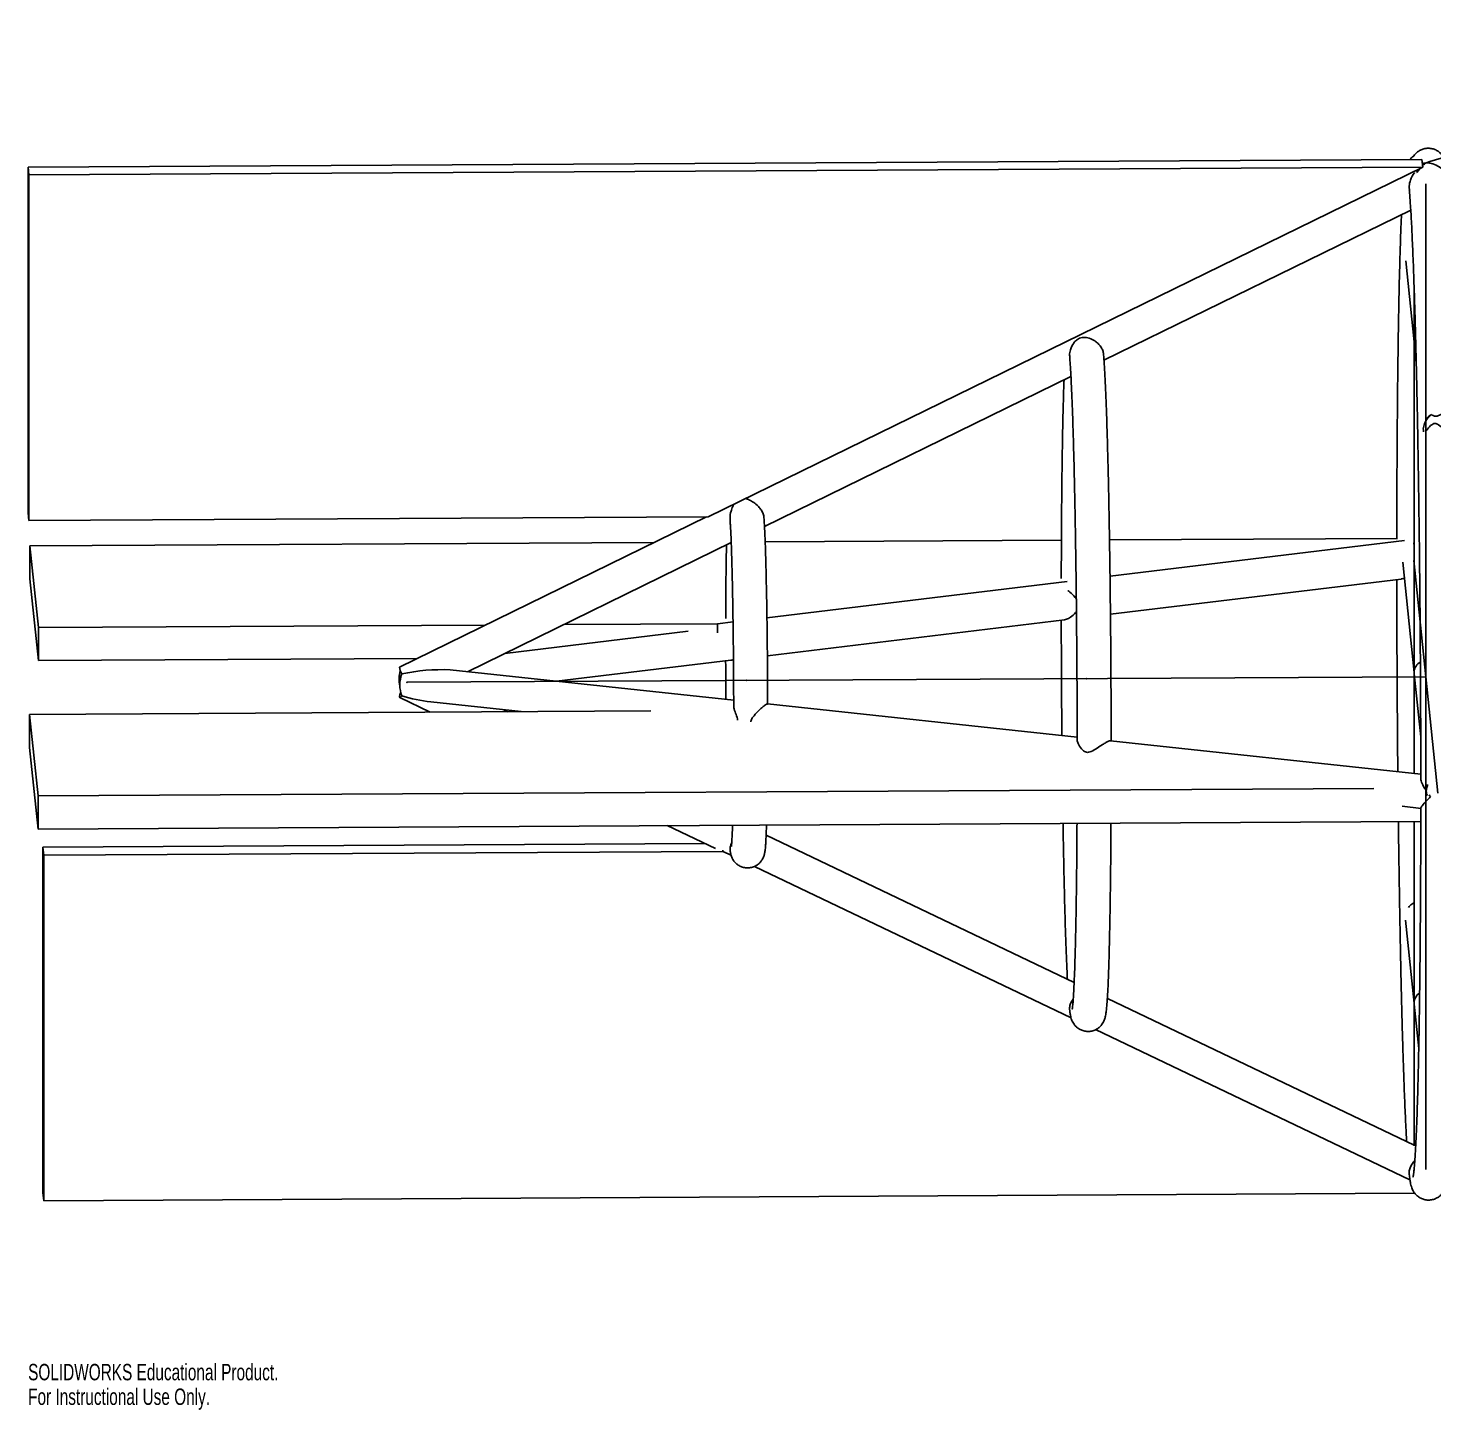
# Model space of a CAD drawing. Header units: centimetres. Extents: x -57 to 84, y -4 to 38.
# Drawn here: x -57.37 to -15.98, y -4.48 to 36.2 of the extents above; entities that cross this region are included whole.
import ezdxf

# ---------------------------------------------------------------- set-up
doc = ezdxf.new("R2010")
doc.units = ezdxf.units.CM
doc.header["$PDSIZE"] = -1
doc.styles.add('SLDTEXTSTYLE0', font='TXT', dxfattribs={"width": 0.7})

msp = doc.modelspace()

# ---------------------------------------------------------------- linework, layer by layer
at = {"color": 7, "linetype": 'Continuous', "lineweight": 25}
for p, q in [((-16.333, 32.328), (-57.367, 32.104)), ((-16.333, 32.328), (-16.309, 32.098)), ((-57.367, 32.104), (-57.343, 31.874)), ((-57.367, 32.104), (-57.367, 21.928)), ((-16.309, 32.098), (-57.343, 31.874)), ((-57.343, 31.874), (-57.343, 21.698)), ((-37.349, 21.807), (-16.309, 32.098)), ((-16.489, 31.941), (-16.455, 31.979)), ((-16.486, 32.012), (-16.455, 31.979)), ((-25.692, 26.418), (-16.66, 30.836)), ((-16.809, 29.345), (-16.563, 26.96)), ((-16.563, 28.623), (-16.563, 26.997)), ((-16.559, 26.922), (-16.563, 26.983)), ((-16.563, 26.974), (-16.563, 17.265)), ((-16.559, 26.922), (-16.499, 26.336)), ((-35.687, 21.528), (-26.665, 25.942)), ((-16.29, 24.315), (-16.29, 24.312)), ((-57.367, 21.928), (-57.343, 21.698)), ((-57.343, 21.698), (-37.349, 21.807)), ((-37.393, 21.807), (-46.429, 17.387)), ((-26.945, 21.12), (-35.667, 21.072)), ((-17.052, 21.174), (-25.53, 21.128)), ((-25.514, 20.06), (-16.847, 21.11)), ((-38.931, 21.055), (-57.314, 20.954)), ((-57.314, 19.981), (-57.314, 20.954)), ((-57.314, 20.954), (-57.066, 18.551)), ((-44.434, 17.249), (-36.667, 21.049)), ((-16.563, 21.028), (-16.591, 21.019)), ((-16.898, 20.473), (-16.563, 17.227)), ((-57.314, 19.981), (-57.066, 17.578)), ((-35.615, 18.837), (-26.772, 19.908)), ((-25.502, 18.942), (-16.941, 19.978)), ((-41.6, 18.636), (-37.072, 18.66)), ((-37.072, 18.66), (-36.613, 18.716)), ((-37.072, 18.397), (-37.072, 18.66)), ((-35.602, 17.719), (-26.851, 18.778)), ((-57.066, 18.551), (-43.902, 18.623)), ((-57.066, 17.578), (-57.066, 18.551)), ((-37.933, 18.443), (-43.329, 17.79)), ((-57.066, 17.578), (-45.913, 17.639)), ((-41.807, 16.967), (-36.68, 17.588)), ((-36.594, 16.407), (-44.941, 17.304)), ((-16.559, 17.19), (-16.563, 17.25)), ((-16.563, 17.242), (-16.563, 14.253)), ((-16.559, 17.19), (-16.367, 15.328)), ((-46.425, 16.486), (-45.531, 16.059)), ((-45.508, 16.359), (-42.85, 16.073)), ((-26.481, 15.319), (-35.601, 16.3)), ((-39.036, 16.094), (-57.324, 15.994)), ((-57.324, 15.021), (-57.324, 15.994)), ((-57.324, 15.994), (-57.076, 13.591)), ((-43.24, 16.071), (-43.358, 16.128)), ((-57.324, 15.021), (-57.076, 12.618)), ((-16.365, 14.232), (-25.503, 15.214)), ((-57.076, 13.591), (-17.751, 13.806)), ((-16.199, 13.7), (-16.198, 13.691)), ((-57.076, 12.618), (-57.076, 13.591)), ((-16.918, 13.286), (-16.356, 13.225)), ((-57.076, 12.618), (-16.365, 12.84)), ((-16.563, 12.839), (-16.563, 7.532)), ((-38.549, 12.719), (-37.132, 12.042)), ((-26.57, 8.099), (-35.639, 12.436)), ((-37.438, 12.188), (-56.93, 12.082)), ((-56.93, 12.082), (-56.907, 11.852)), ((-56.93, 12.082), (-56.93, 1.906)), ((-36.912, 11.961), (-56.907, 11.852)), ((-56.907, 11.852), (-56.907, 1.676)), ((-36.916, 11.995), (-36.912, 11.961)), ((-36.673, 11.847), (-36.912, 11.961)), ((-26.662, 7.059), (-35.986, 11.518)), ((-16.814, 9.931), (-16.563, 7.495)), ((-16.563, 3.312), (-25.593, 7.631)), ((-16.559, 7.458), (-16.563, 7.518)), ((-16.563, 7.509), (-16.563, 3.294)), ((-16.559, 7.458), (-16.425, 6.158)), ((-16.683, 2.287), (-25.939, 6.713)), ((-56.93, 1.906), (-56.907, 1.676)), ((-56.907, 1.676), (-16.542, 1.896))]:
    msp.add_line(p, q, dxfattribs=at)
at = {"color": 7, "linetype": 'Continuous'}
for q in [(-16.218, 31.609), (-16.572, 20.527), (-46.21, 16.937), (-15.865, 13.675), (-16.218, 2.593)]:
    msp.add_line((-16.218, 17.101), q, dxfattribs=at)
at = {"color": 7, "linetype": 'Continuous', "lineweight": 25, "flags": 128}
msp.add_lwpolyline([(-46.401, 16.637), (-46.406, 16.624), (-46.422, 16.57), (-46.43, 16.529), (-46.432, 16.5), (-46.426, 16.487), (-46.413, 16.488), (-46.393, 16.505), (-46.367, 16.535)], dxfattribs=at)
at = {"color": 7, "linetype": 'Continuous', "lineweight": 25}
for centre, radius, start, end in [((-16.261, 26.97), 0.302, 150.8593, 177.5717), ((-46.009, 17.405), 0.42, 182.4792, 211.5946), ((-16.199, 17.216), 0.365, 119.4661, 174.5567), ((-45.522, 17.026), 0.922, 163.7763, 192.4919), ((-45.444, 16.86), 0.978, 160.6229, 199.3771), ((-45.204, 11.87), 5.44, 87.2305, 102.3463), ((-44.926, 21.386), 5.06, 253.446, 263.3891), ((-16.209, 7.488), 0.355, 123.5818, 175.0764)]:
    msp.add_arc(centre, radius, start, end, dxfattribs=at)
for points, knots in [([(3.761, 36.196), (3.503, 36.164), (2.968, 36.099), (2.162, 35.995), (1.348, 35.886), (0.537, 35.773), (-0.274, 35.655), (-1.122, 35.527), (-2.032, 35.385), (-3.04, 35.219), (-4.143, 35.029), (-5.336, 34.813), (-6.616, 34.569), (-8.027, 34.284), (-9.567, 33.952), (-11.235, 33.568), (-12.974, 33.137), (-14.605, 32.705), (-15.65, 32.399), (-16.097, 32.269)], [0, 0, 0, 0, 0.038539, 0.079745, 0.12025, 0.160053, 0.201043, 0.241467, 0.286957, 0.337396, 0.392644, 0.452541, 0.516902, 0.585514, 0.665606, 0.750177, 0.838806, 0.931017, 1, 1, 1, 1]), ([(-16.573, 32.426), (-16.579, 32.423), (-16.615, 32.403), (-16.655, 32.366), (-16.679, 32.337), (-16.688, 32.326)], [0, 0, 0, 0, 0.114802, 0.679146, 1, 1, 1, 1]), ([(-15.691, 32.386), (-15.699, 32.401), (-15.716, 32.431), (-15.762, 32.491), (-15.829, 32.555), (-15.919, 32.612), (-16.028, 32.651), (-16.15, 32.665), (-16.272, 32.649), (-16.38, 32.606), (-16.465, 32.55), (-16.527, 32.49), (-16.56, 32.447), (-16.571, 32.429), (-16.573, 32.426)], [0, 0, 0, 0, 0.087529, 0.182752, 0.272898, 0.362376, 0.452446, 0.543052, 0.638491, 0.72735, 0.812578, 0.897362, 0.985629, 1, 1, 1, 1]), ([(-16.702, 31.445), (-16.705, 31.478), (-16.712, 31.576), (-16.666, 31.748), (-16.606, 31.879), (-16.553, 31.931), (-16.55, 31.934)], [0, 0, 0, 0, 0.170927, 0.510418, 0.977422, 1, 1, 1, 1]), ([(-16.455, 31.979), (-16.449, 31.99), (-16.431, 32.021), (-16.406, 32.044), (-16.39, 32.059)], [0, 0, 0, 0, 0.3203, 1, 1, 1, 1]), ([(-16.314, 32.14), (-16.301, 32.155), (-16.269, 32.192), (-16.229, 32.213), (-16.206, 32.226), (-16.206, 32.227)], [0, 0, 0, 0, 0.403963, 0.991934, 1, 1, 1, 1]), ([(-16.206, 32.227), (-16.206, 32.227), (-16.23, 32.225), (-16.27, 32.224), (-16.302, 32.206), (-16.314, 32.2)], [0, 0, 0, 0, 0.008497, 0.62789, 1, 1, 1, 1]), ([(-16.097, 32.268), (-16.133, 32.257), (-16.17, 32.246), (-16.205, 32.227), (-16.206, 32.227)], [0, 0, 0, 0, 0.9909946, 1, 1, 1, 1]), ([(-16.206, 32.227), (-16.205, 32.227), (-16.158, 32.229), (-16.045, 32.219), (-15.876, 32.153), (-15.733, 32.042), (-15.639, 31.929), (-15.581, 31.816), (-15.552, 31.729), (-15.554, 31.689), (-15.554, 31.686)], [0, 0, 0, 0, 0.001358, 0.193587, 0.445911, 0.630965, 0.751224, 0.865098, 0.99113, 1, 1, 1, 1]), ([(-16.705, 31.445), (-16.703, 31.425), (-16.696, 31.352), (-16.684, 31.195), (-16.669, 30.975), (-16.653, 30.721), (-16.637, 30.437), (-16.622, 30.124), (-16.607, 29.782), (-16.591, 29.412), (-16.576, 29.017), (-16.562, 28.595), (-16.547, 28.149), (-16.533, 27.679), (-16.52, 27.186), (-16.506, 26.672), (-16.494, 26.138), (-16.481, 25.584), (-16.469, 25.012), (-16.458, 24.423), (-16.447, 23.818), (-16.437, 23.2), (-16.428, 22.568), (-16.419, 21.924), (-16.41, 21.271), (-16.403, 20.608), (-16.396, 19.938), (-16.389, 19.262), (-16.384, 18.581), (-16.379, 17.897), (-16.374, 17.212), (-16.371, 16.526), (-16.368, 15.841), (-16.366, 15.159), (-16.365, 14.585), (-16.365, 14.242), (-16.365, 14.122)], [0, 0, 0, 0, 0.011342, 0.040493, 0.070138, 0.100075, 0.130191, 0.160422, 0.190731, 0.221092, 0.251492, 0.281918, 0.312366, 0.342829, 0.373305, 0.40379, 0.434282, 0.464781, 0.495285, 0.525793, 0.556304, 0.586818, 0.617334, 0.647852, 0.678372, 0.708893, 0.739415, 0.769938, 0.800462, 0.830986, 0.86151, 0.892035, 0.922559, 0.953084, 0.983608, 1, 1, 1, 1]), ([(-16.933, 30.702), (-16.935, 30.661), (-16.942, 30.525), (-16.952, 30.264), (-16.964, 29.923), (-16.975, 29.554), (-16.986, 29.159), (-16.997, 28.739), (-17.007, 28.294), (-17.016, 27.827), (-17.024, 27.336), (-17.032, 26.825), (-17.039, 26.292), (-17.046, 25.741), (-17.051, 25.171), (-17.057, 24.584), (-17.061, 23.982), (-17.065, 23.365), (-17.067, 22.735), (-17.07, 22.092), (-17.071, 21.571), (-17.071, 21.262), (-17.071, 21.174)], [0, 0, 0, 0, 0.023687, 0.077149, 0.13047, 0.183695, 0.236853, 0.289963, 0.343038, 0.396085, 0.449111, 0.50212, 0.555117, 0.608103, 0.66108, 0.71405, 0.767015, 0.819975, 0.872931, 0.925884, 0.978834, 1, 1, 1, 1]), ([(-25.707, 26.6), (-25.712, 26.634), (-25.722, 26.703), (-25.78, 26.813), (-25.864, 26.912), (-25.979, 27.004), (-26.126, 27.073), (-26.263, 27.095), (-26.371, 27.08), (-26.443, 27.052), (-26.518, 27.001), (-26.609, 26.9), (-26.679, 26.751), (-26.71, 26.6), (-26.7, 26.525), (-26.698, 26.505)], [0, 0, 0, 0, 0.073796, 0.152171, 0.22291, 0.297377, 0.410119, 0.525546, 0.575867, 0.617647, 0.659438, 0.732814, 0.866966, 0.965468, 1, 1, 1, 1]), ([(-26.702, 26.505), (-26.698, 26.459), (-26.691, 26.365), (-26.678, 26.184), (-26.666, 25.97), (-26.654, 25.726), (-26.641, 25.452), (-26.629, 25.15), (-26.617, 24.822), (-26.605, 24.468), (-26.593, 24.09), (-26.582, 23.689), (-26.572, 23.267), (-26.561, 22.825), (-26.552, 22.364), (-26.543, 21.885), (-26.534, 21.391), (-26.526, 20.884), (-26.518, 20.363), (-26.511, 19.832), (-26.505, 19.292), (-26.5, 18.745), (-26.495, 18.193), (-26.491, 17.636), (-26.487, 17.078), (-26.484, 16.52), (-26.482, 15.963), (-26.481, 15.536), (-26.481, 15.296), (-26.481, 15.239)], [0, 0, 0, 0, 0.033764, 0.070498, 0.107846, 0.145547, 0.183461, 0.221509, 0.259645, 0.297842, 0.336081, 0.374351, 0.412644, 0.450954, 0.489277, 0.527611, 0.565953, 0.604301, 0.642655, 0.681012, 0.719373, 0.757736, 0.796102, 0.834468, 0.872835, 0.911203, 0.94957, 0.987937, 1, 1, 1, 1]), ([(-25.481, 15.212), (-25.481, 15.345), (-25.482, 15.662), (-25.483, 16.168), (-25.485, 16.727), (-25.488, 17.286), (-25.492, 17.846), (-25.496, 18.402), (-25.502, 18.954), (-25.507, 19.5), (-25.514, 20.039), (-25.521, 20.568), (-25.529, 21.085), (-25.537, 21.59), (-25.546, 22.081), (-25.555, 22.555), (-25.565, 23.013), (-25.576, 23.451), (-25.587, 23.869), (-25.598, 24.265), (-25.61, 24.639), (-25.622, 24.989), (-25.634, 25.314), (-25.647, 25.613), (-25.66, 25.885), (-25.673, 26.131), (-25.687, 26.347), (-25.698, 26.504), (-25.705, 26.578), (-25.707, 26.6)], [0, 0, 0, 0, 0.027727, 0.065862, 0.103996, 0.142129, 0.180263, 0.218397, 0.256531, 0.294666, 0.332803, 0.370943, 0.409085, 0.447231, 0.485381, 0.523537, 0.5617, 0.599871, 0.638054, 0.676251, 0.714467, 0.752708, 0.790982, 0.829302, 0.867689, 0.906175, 0.944817, 0.98372, 1, 1, 1, 1]), ([(-26.868, 25.843), (-26.869, 25.807), (-26.874, 25.686), (-26.882, 25.45), (-26.891, 25.138), (-26.9, 24.798), (-26.907, 24.435), (-26.915, 24.049), (-26.921, 23.64), (-26.927, 23.211), (-26.933, 22.762), (-26.937, 22.295), (-26.941, 21.812), (-26.945, 21.313), (-26.947, 20.8), (-26.948, 20.361), (-26.949, 20.088), (-26.949, 19.995)], [0, 0, 0, 0, 0.030041, 0.102295, 0.174329, 0.246219, 0.318011, 0.389733, 0.461406, 0.533041, 0.604648, 0.676233, 0.7478, 0.819354, 0.890898, 0.962433, 1, 1, 1, 1]), ([(-16.049, 24.82), (-16.034, 24.81), (-16.007, 24.792), (-15.964, 24.773), (-15.92, 24.768), (-15.868, 24.777), (-15.78, 24.814), (-15.654, 24.874), (-15.525, 24.917), (-15.461, 24.909), (-15.441, 24.906)], [0, 0, 0, 0, 0.0912623, 0.1639954, 0.2196889, 0.2755184, 0.3720658, 0.6006335, 0.8720502, 1, 1, 1, 1]), ([(-16.049, 24.82), (-16.092, 24.782), (-16.173, 24.712), (-16.257, 24.563), (-16.297, 24.423), (-16.288, 24.342), (-16.285, 24.313)], [0, 0, 0, 0, 0.301415, 0.574154, 0.848217, 1, 1, 1, 1]), ([(-16.2, 24.689), (-16.19, 24.705), (-16.156, 24.759), (-16.093, 24.795), (-16.049, 24.82)], [0, 0, 0, 0, 0.29778, 1, 1, 1, 1]), ([(-15.294, 23.903), (-15.293, 23.904), (-15.289, 23.906), (-15.307, 23.936), (-15.347, 23.992), (-15.416, 24.08), (-15.532, 24.215), (-15.681, 24.375), (-15.805, 24.497), (-15.891, 24.55), (-15.939, 24.562), (-15.988, 24.553), (-16.073, 24.501), (-16.148, 24.424), (-16.185, 24.36), (-16.193, 24.346)], [0, 0, 0, 0, 0.023788, 0.096548, 0.169376, 0.242446, 0.358665, 0.535377, 0.682576, 0.727236, 0.757394, 0.787771, 0.831715, 0.961394, 1, 1, 1, 1]), ([(-35.707, 21.784), (-35.707, 21.8), (-35.708, 21.855), (-35.748, 21.955), (-35.818, 22.065), (-35.917, 22.17), (-36.04, 22.258), (-36.148, 22.31), (-36.214, 22.338), (-36.225, 22.35), (-36.229, 22.355)], [0, 0, 0, 0, 0.059971, 0.199018, 0.323305, 0.451675, 0.639124, 0.830287, 0.934512, 1, 1, 1, 1]), ([(-36.601, 22.173), (-36.6, 22.171), (-36.599, 22.161), (-36.63, 22.096), (-36.676, 21.972), (-36.709, 21.828), (-36.699, 21.736), (-36.696, 21.713)], [0, 0, 0, 0, 0.0458116, 0.2157579, 0.5370081, 0.8849289, 1, 1, 1, 1]), ([(-36.7, 21.713), (-36.7, 21.707), (-36.697, 21.669), (-36.691, 21.57), (-36.682, 21.413), (-36.673, 21.223), (-36.665, 21.004), (-36.657, 20.759), (-36.648, 20.489), (-36.641, 20.196), (-36.633, 19.882), (-36.627, 19.55), (-36.62, 19.202), (-36.615, 18.839), (-36.61, 18.464), (-36.605, 18.08), (-36.601, 17.689), (-36.598, 17.293), (-36.596, 16.896), (-36.595, 16.553), (-36.594, 16.346), (-36.594, 16.269)], [0, 0, 0, 0, 0.009175, 0.061402, 0.115756, 0.171222, 0.227285, 0.283689, 0.340298, 0.397036, 0.453861, 0.510744, 0.567668, 0.624622, 0.681596, 0.738586, 0.795587, 0.852595, 0.909608, 0.966621, 1, 1, 1, 1]), ([(-35.594, 16.291), (-35.594, 16.34), (-35.594, 16.521), (-35.596, 16.837), (-35.598, 17.236), (-35.601, 17.634), (-35.605, 18.028), (-35.609, 18.415), (-35.614, 18.794), (-35.62, 19.161), (-35.626, 19.515), (-35.633, 19.854), (-35.64, 20.174), (-35.648, 20.475), (-35.656, 20.755), (-35.664, 21.011), (-35.673, 21.243), (-35.683, 21.45), (-35.692, 21.628), (-35.699, 21.738), (-35.703, 21.782), (-35.703, 21.784)], [0, 0, 0, 0, 0.021354, 0.078538, 0.13572, 0.192903, 0.250087, 0.307276, 0.364472, 0.42168, 0.478902, 0.536145, 0.593417, 0.650728, 0.708094, 0.76554, 0.823104, 0.880855, 0.93892, 0.997562, 1, 1, 1, 1]), ([(-36.804, 20.982), (-36.806, 20.932), (-36.809, 20.8), (-36.814, 20.56), (-36.818, 20.266), (-36.822, 19.95), (-36.826, 19.617), (-36.828, 19.267), (-36.83, 18.999), (-36.83, 18.844), (-36.83, 18.815)], [0, 0, 0, 0, 0.089596, 0.23625, 0.382581, 0.528702, 0.67468, 0.820559, 0.966366, 1, 1, 1, 1]), ([(-17.071, 19.963), (-17.071, 19.808), (-17.071, 19.429), (-17.069, 18.819), (-17.067, 18.136), (-17.064, 17.449), (-17.06, 16.762), (-17.056, 16.076), (-17.051, 15.392), (-17.046, 14.801), (-17.042, 14.44), (-17.041, 14.305)], [0, 0, 0, 0, 0.0828224, 0.203442, 0.3240598, 0.4446764, 0.5652923, 0.6859083, 0.8065246, 0.9271419, 1, 1, 1, 1]), ([(-16.941, 19.981), (-16.935, 19.981), (-16.909, 19.981), (-16.875, 19.996), (-16.85, 20.007)], [0, 0, 0, 0, 0.2470357, 1, 1, 1, 1]), ([(-26.506, 19.389), (-26.517, 19.405), (-26.571, 19.481), (-26.668, 19.567), (-26.74, 19.627), (-26.759, 19.643)], [0, 0, 0, 0, 0.1606352, 0.769353, 1, 1, 1, 1]), ([(-26.949, 18.766), (-26.949, 18.727), (-26.949, 18.505), (-26.948, 18.095), (-26.946, 17.537), (-26.943, 16.977), (-26.94, 16.418), (-26.936, 15.88), (-26.932, 15.532), (-26.931, 15.368)], [0, 0, 0, 0, 0.035007, 0.198819, 0.362627, 0.526432, 0.690236, 0.854041, 1, 1, 1, 1]), ([(-26.851, 18.781), (-26.833, 18.784), (-26.782, 18.792), (-26.667, 18.86), (-26.559, 18.941), (-26.51, 19.011), (-26.502, 19.022)], [0, 0, 0, 0, 0.181563, 0.493052, 0.917392, 1, 1, 1, 1]), ([(-36.831, 17.57), (-36.83, 17.498), (-36.83, 17.294), (-36.828, 16.955), (-36.826, 16.646), (-36.825, 16.473), (-36.824, 16.431)], [0, 0, 0, 0, 0.190441, 0.540061, 0.889675, 1, 1, 1, 1]), ([(-36.681, 17.59), (-36.662, 17.592), (-36.638, 17.593), (-36.608, 17.606), (-36.601, 17.61)], [0, 0, 0, 0, 0.758054, 1, 1, 1, 1]), ([(-36.477, 15.819), (-36.483, 15.847), (-36.501, 15.937), (-36.556, 16.074), (-36.594, 16.2), (-36.591, 16.255), (-36.59, 16.269)], [0, 0, 0, 0, 0.160617, 0.499469, 0.87163, 1, 1, 1, 1]), ([(-35.601, 16.297), (-35.608, 16.296), (-35.623, 16.295), (-35.686, 16.254), (-35.775, 16.183), (-35.898, 16.07), (-36.01, 15.942), (-36.079, 15.839), (-36.089, 15.791), (-36.092, 15.777)], [0, 0, 0, 0, 0.132101, 0.269372, 0.405088, 0.597202, 0.836908, 0.954418, 1, 1, 1, 1]), ([(-25.503, 15.213), (-25.504, 15.214), (-25.512, 15.22), (-25.557, 15.204), (-25.637, 15.166), (-25.751, 15.095), (-25.896, 14.998), (-26.033, 14.91), (-26.141, 14.873), (-26.211, 14.874), (-26.288, 14.908), (-26.383, 14.999), (-26.453, 15.119), (-26.486, 15.211), (-26.48, 15.236), (-26.479, 15.239)], [0, 0, 0, 0, 0.005012, 0.090313, 0.167941, 0.250397, 0.375935, 0.504474, 0.55856, 0.603869, 0.649098, 0.735527, 0.884307, 0.989002, 1, 1, 1, 1]), ([(-16.195, 13.738), (-16.217, 13.767), (-16.283, 13.857), (-16.338, 13.987), (-16.371, 14.089), (-16.364, 14.119), (-16.363, 14.121)], [0, 0, 0, 0, 0.210704, 0.652498, 0.976773, 1, 1, 1, 1]), ([(-16.172, 13.602), (-16.181, 13.624), (-16.206, 13.687), (-16.203, 13.806), (-16.175, 13.888), (-16.163, 13.925)], [0, 0, 0, 0, 0.239767, 0.666166, 1, 1, 1, 1]), ([(-16.361, 13.236), (-16.362, 13.239), (-16.365, 13.25), (-16.316, 13.317), (-16.216, 13.431), (-16.121, 13.527), (-16.077, 13.571), (-16.076, 13.571)], [0, 0, 0, 0, 0.08363, 0.34986, 0.716085, 0.998048, 1, 1, 1, 1]), ([(-16.076, 13.571), (-16.077, 13.571), (-16.091, 13.589), (-16.103, 13.606), (-16.114, 13.624)], [0, 0, 0, 0, 0.0213279, 1, 1, 1, 1]), ([(-17.024, 12.837), (-17.024, 12.794), (-17.021, 12.53), (-17.014, 12.055), (-17.005, 11.413), (-16.995, 10.784), (-16.985, 10.168), (-16.974, 9.567), (-16.963, 8.981), (-16.951, 8.413), (-16.938, 7.863), (-16.925, 7.332), (-16.912, 6.822), (-16.898, 6.334), (-16.883, 5.868), (-16.869, 5.426), (-16.854, 5.008), (-16.839, 4.616), (-16.823, 4.249), (-16.807, 3.911), (-16.793, 3.631), (-16.784, 3.477), (-16.781, 3.416)], [0, 0, 0, 0, 0.010352, 0.063318, 0.116286, 0.169257, 0.222231, 0.275208, 0.328189, 0.381176, 0.434169, 0.487169, 0.540179, 0.593199, 0.646234, 0.699286, 0.752361, 0.805465, 0.858606, 0.911799, 0.965062, 1, 1, 1, 1]), ([(-16.365, 13.236), (-16.365, 13.206), (-16.365, 12.954), (-16.366, 12.488), (-16.367, 11.84), (-16.37, 11.204), (-16.373, 10.581), (-16.377, 9.972), (-16.382, 9.377), (-16.387, 8.8), (-16.393, 8.239), (-16.4, 7.698), (-16.407, 7.177), (-16.415, 6.677), (-16.424, 6.199), (-16.433, 5.745), (-16.443, 5.315), (-16.454, 4.91), (-16.465, 4.531), (-16.476, 4.179), (-16.488, 3.856), (-16.501, 3.561), (-16.513, 3.295), (-16.526, 3.06), (-16.54, 2.857), (-16.553, 2.686), (-16.566, 2.554), (-16.577, 2.459), (-16.585, 2.403), (-16.591, 2.376), (-16.591, 2.378), (-16.591, 2.379)], [0, 0, 0, 0, 0.005143, 0.04293, 0.080715, 0.118499, 0.156281, 0.194061, 0.231837, 0.269611, 0.30738, 0.345144, 0.382901, 0.420652, 0.458393, 0.496123, 0.533838, 0.571534, 0.609206, 0.646847, 0.684443, 0.721978, 0.759427, 0.796746, 0.833864, 0.870656, 0.906888, 0.938418, 0.966878, 0.990673, 1, 1, 1, 1]), ([(-36.696, 11.961), (-36.694, 11.943), (-36.69, 11.912), (-36.679, 11.863), (-36.663, 11.814), (-36.64, 11.759), (-36.602, 11.691), (-36.543, 11.619), (-36.461, 11.552), (-36.36, 11.501), (-36.245, 11.473), (-36.124, 11.473), (-36.011, 11.501), (-35.913, 11.55), (-35.837, 11.611), (-35.78, 11.676), (-35.74, 11.739), (-35.714, 11.794), (-35.698, 11.842), (-35.686, 11.887), (-35.677, 11.935), (-35.666, 12.007), (-35.657, 12.107), (-35.647, 12.253), (-35.639, 12.419), (-35.633, 12.581), (-35.629, 12.696), (-35.628, 12.735)], [0, 0, 0, 0, 0.050747, 0.085962, 0.110514, 0.13317, 0.15535, 0.17853, 0.203621, 0.229986, 0.257103, 0.284508, 0.311914, 0.336738, 0.359647, 0.380973, 0.401074, 0.421151, 0.443147, 0.469875, 0.506098, 0.561484, 0.674008, 0.764117, 0.859687, 0.951868, 1, 1, 1, 1]), ([(-36.629, 12.73), (-36.63, 12.692), (-36.633, 12.587), (-36.639, 12.444), (-36.646, 12.302), (-36.653, 12.199), (-36.659, 12.135), (-36.663, 12.104), (-36.663, 12.104), (-36.663, 12.103)], [0, 0, 0, 0, 0.102984, 0.29081, 0.476816, 0.659375, 0.810978, 0.936848, 1, 1, 1, 1]), ([(-26.898, 12.783), (-26.897, 12.741), (-26.894, 12.529), (-26.887, 12.161), (-26.878, 11.68), (-26.868, 11.218), (-26.858, 10.774), (-26.847, 10.35), (-26.836, 9.946), (-26.824, 9.566), (-26.812, 9.209), (-26.8, 8.876), (-26.787, 8.57), (-26.777, 8.342), (-26.771, 8.226), (-26.769, 8.194)], [0, 0, 0, 0, 0.021128, 0.106887, 0.192657, 0.278442, 0.364246, 0.450073, 0.53593, 0.621825, 0.707771, 0.793786, 0.879895, 0.966137, 1, 1, 1, 1]), ([(-26.7, 7.27), (-26.696, 7.235), (-26.688, 7.176), (-26.674, 7.105), (-26.659, 7.046), (-26.64, 6.989), (-26.614, 6.934), (-26.577, 6.872), (-26.522, 6.805), (-26.443, 6.74), (-26.344, 6.688), (-26.229, 6.658), (-26.108, 6.656), (-25.992, 6.683), (-25.893, 6.731), (-25.816, 6.791), (-25.759, 6.853), (-25.72, 6.913), (-25.693, 6.967), (-25.673, 7.017), (-25.658, 7.067), (-25.644, 7.126), (-25.631, 7.208), (-25.617, 7.32), (-25.604, 7.473), (-25.591, 7.653), (-25.579, 7.865), (-25.568, 8.101), (-25.558, 8.364), (-25.548, 8.653), (-25.539, 8.968), (-25.531, 9.308), (-25.523, 9.673), (-25.515, 10.06), (-25.509, 10.469), (-25.503, 10.9), (-25.497, 11.349), (-25.493, 11.817), (-25.489, 12.296), (-25.487, 12.627), (-25.486, 12.791)], [0, 0, 0, 0, 0.035117, 0.06158, 0.083131, 0.09643, 0.106976, 0.116395, 0.12546, 0.134582, 0.143964, 0.153532, 0.163178, 0.172956, 0.181967, 0.190495, 0.198797, 0.207284, 0.2165, 0.227386, 0.241318, 0.260654, 0.290924, 0.336044, 0.377882, 0.422283, 0.464975, 0.506945, 0.548557, 0.589967, 0.631252, 0.672457, 0.713606, 0.754716, 0.795798, 0.836858, 0.877903, 0.918934, 0.959956, 1, 1, 1, 1]), ([(-26.486, 12.785), (-26.487, 12.662), (-26.488, 12.371), (-26.492, 11.929), (-26.496, 11.46), (-26.501, 11.009), (-26.507, 10.577), (-26.514, 10.167), (-26.521, 9.779), (-26.528, 9.414), (-26.537, 9.074), (-26.546, 8.76), (-26.555, 8.473), (-26.565, 8.214), (-26.575, 7.984), (-26.585, 7.785), (-26.596, 7.618), (-26.606, 7.488), (-26.615, 7.396), (-26.622, 7.342), (-26.627, 7.317), (-26.626, 7.319), (-26.626, 7.32)], [0, 0, 0, 0, 0.040835, 0.096214, 0.151585, 0.206944, 0.262288, 0.317614, 0.372917, 0.428188, 0.483419, 0.538593, 0.593688, 0.648671, 0.703484, 0.758034, 0.812149, 0.865504, 0.912055, 0.953901, 0.988316, 1, 1, 1, 1]), ([(-36.693, 11.961), (-36.697, 11.984), (-36.707, 12.037), (-36.694, 12.13), (-36.663, 12.193), (-36.652, 12.215)], [0, 0, 0, 0, 0.328455, 0.760155, 1, 1, 1, 1]), ([(-16.563, 10.44), (-16.606, 10.417), (-16.671, 10.382), (-16.71, 10.328), (-16.723, 10.31)], [0, 0, 0, 0, 0.6614, 1, 1, 1, 1]), ([(-26.697, 7.27), (-26.699, 7.279), (-26.711, 7.322), (-26.697, 7.418), (-26.659, 7.533), (-26.614, 7.596), (-26.596, 7.622)], [0, 0, 0, 0, 0.090095, 0.42756, 0.766988, 1, 1, 1, 1]), ([(-16.7, 2.447), (-16.703, 2.463), (-16.713, 2.511), (-16.694, 2.613), (-16.643, 2.729), (-16.586, 2.811), (-16.549, 2.844), (-16.541, 2.852)], [0, 0, 0, 0, 0.1395835, 0.4124936, 0.6868848, 0.9295601, 1, 1, 1, 1]), ([(-16.705, 2.446), (-16.699, 2.399), (-16.686, 2.298), (-16.668, 2.191), (-16.646, 2.103), (-16.623, 2.035), (-16.595, 1.975), (-16.56, 1.916), (-16.51, 1.853), (-16.439, 1.789), (-16.346, 1.734), (-16.234, 1.699), (-16.111, 1.69), (-15.991, 1.711), (-15.887, 1.755), (-15.805, 1.813), (-15.747, 1.873), (-15.716, 1.913), (-15.707, 1.929), (-15.707, 1.929)], [0, 0, 0, 0, 0.163347, 0.35568, 0.476063, 0.553684, 0.602011, 0.643716, 0.681062, 0.716765, 0.752357, 0.788197, 0.824233, 0.861712, 0.89673, 0.930495, 0.964283, 0.999758, 1, 1, 1, 1])]:
    msp.add_open_spline(points, degree=3, knots=knots, dxfattribs=at)
at = {"color": 7, "linetype": 'Continuous'}
for p in [(-36.212, 16.992), (-26.215, 17.047), (-46.21, 16.937)]:
    msp.add_point(p, dxfattribs=at)

# ---------------------------------------------------------------- texts
at = {"color": 7, "linetype": 'Continuous', "char_height": 0.48336, "attachment_point": 1, "style": 'SLDTEXTSTYLE0'}
for s, insert in [('SOLIDWORKS Educational Product.', (-57.367, -3.128)), ('For Instructional Use Only.', (-57.367, -3.853))]:
    msp.add_mtext(s, dxfattribs=dict(at, insert=insert))

doc.saveas('drawing.dxf')
